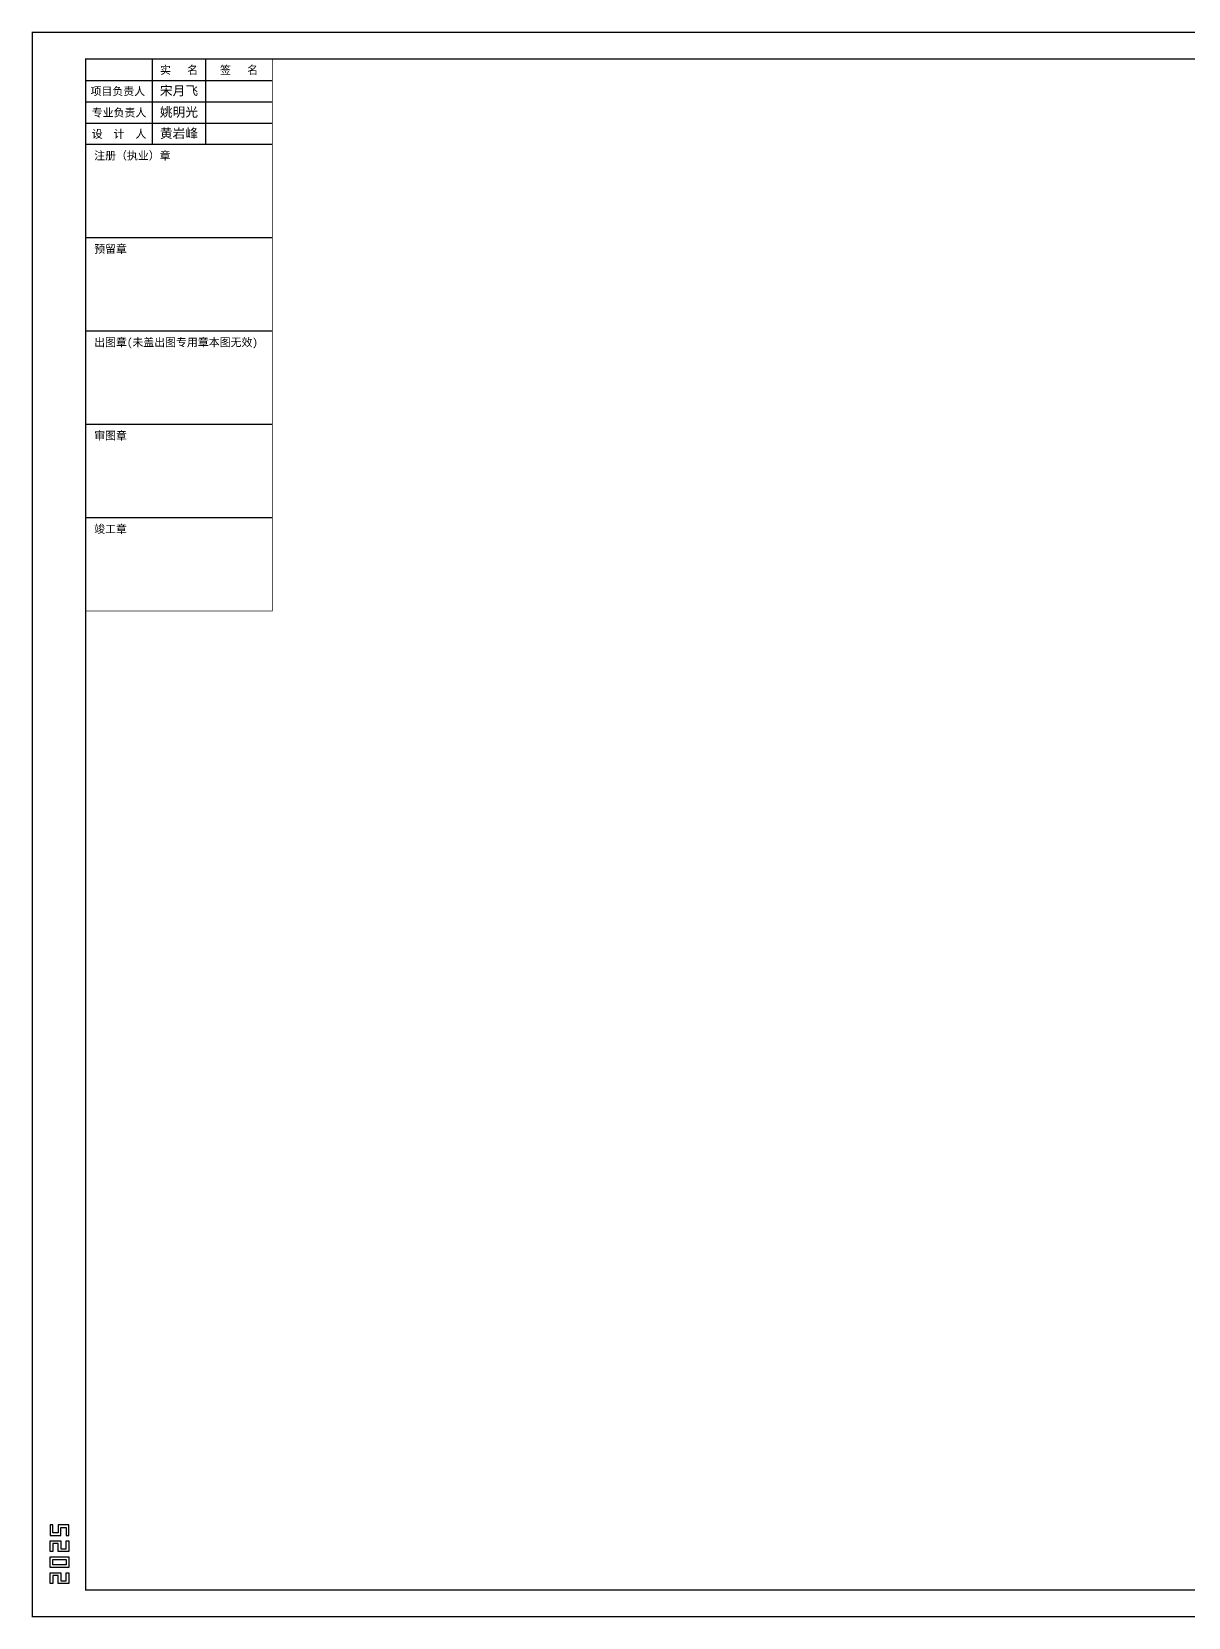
# Model space of a CAD drawing. Extents: x -954573 to 446329, y 489853 to 1226784.
# Drawn here: x -852978 to -809610, y 1071381 to 1130831 of the extents above; entities that cross this region are included whole.
import ezdxf
from ezdxf.enums import TextEntityAlignment as Align

# ---------------------------------------------------------------- set-up
doc = ezdxf.new("R2010")
doc.units = 0
doc.header["$LTSCALE"] = 10
doc.header["$MEASUREMENT"] = 0
doc.layers.get('Defpoints').update_dxf_attribs({"color": 210})
doc.layers.add('0-cxFrame', color=155, linetype='Continuous')
doc.layers.add('qianming', color=155, linetype='Continuous')
doc.layers.add('0-cxText', color=131, linetype='Continuous', lineweight=25)
doc.styles.add('cx_biaoti', font='')
doc.styles.add('cx_tuming', font='simhei.ttf')
doc.styles.add('cx_tuqian1', font='')
doc.styles.add('图框宋体', font='', dxfattribs={"width": 0.75})
doc.styles.add('黑体', font='', dxfattribs={"height": 12})
doc.styles.get('cx_biaoti').set_extended_font_data('SimSun')
doc.styles.get('cx_tuqian1').set_extended_font_data('SimSun')
doc.styles.get('图框宋体').set_extended_font_data('SimSun')
doc.styles.get('黑体').set_extended_font_data('SimHei')

# ---------------------------------------------------------------- blocks, each defined once
blk = doc.blocks.new('zjcx_lan_xinxi(Dragon)')
for p, q in [((7000, -3200), (0, -3200)), ((7000, -6700), (0, -6700)), ((7000, -10200), (0, -10200)), ((7000, -13700), (0, -13700)), ((7000, -17200), (0, -17200))]:
    blk.add_line(p, q)
at = {"const_width": 25}
blk.add_lwpolyline([(0, -20700), (7000, -20700), (7000, 0), (0, 0)], close=True, dxfattribs=at)
for points in [[(2500, -3200), (2500, 0)], [(4500, -3200), (4500, 0)], [(0, -800), (7000, -800)], [(0, -1600), (7000, -1600)], [(0, -2400), (7000, -2400)]]:
    blk.add_lwpolyline(points)
for points in [[(7000, -3200), (7000, 0)], [(0, -3200), (7000, -3200)], [(0, -20700), (7000, -20700), (7000, -3200)], [(0, -20700), (7000, -20700)]]:
    blk.add_lwpolyline(points, dxfattribs=at)
at = {"style": '图框宋体'}
for s, p in [('实   名', (3500, -400)), ('签   名', (5750, -400)), ('项目负责人', (1204, -1200)), ('专业负责人', (1250, -2000)), ('设  计  人', (1250, -2800))]:
    blk.add_text(s, height=300, dxfattribs=at).set_placement(p, align=Align.MIDDLE)
for s, p in [('注册（执业）章', (318, -3771)), ('预留章', (318, -7271)), ('出图章(未盖出图专用章本图无效)', (318, -10771)), ('审图章', (318, -14271)), ('竣工章', (318, -17771))]:
    blk.add_text(s, height=300, dxfattribs=at).set_placement(p)
blk = doc.blocks.new('T-信息(Dragon)')
at = {"layer": '0-cxFrame'}
blk.add_blockref('zjcx_lan_xinxi(Dragon)', (0, 0), dxfattribs=at)
at = {"layer": 'qianming', "color": 3, "style": 'cx_biaoti'}
for s, p in [('宋月飞', (3497, -1185)), ('姚明光', (3497, -1985)), ('黄岩峰', (3497, -2785))]:
    blk.add_text(s, height=350, dxfattribs=at).set_placement(p, align=Align.MIDDLE_CENTER)
blk = doc.blocks.new('TK22.A1 L(Dragon)')
at = {"layer": '0-cxFrame', "color": 7, "const_width": 0.5}
blk.add_lwpolyline([(0, 0), (-841, 0), (-841, 594), (0, 594)], close=True, dxfattribs=at)
at = {"layer": '0-cxFrame', "const_width": 0.5}
blk.add_lwpolyline([(-80, 10), (-821, 10), (-821, 584), (-80, 584)], close=True, dxfattribs=at)
at = {"layer": 'Defpoints', "color": 2}
for points in [[(-833.37, 34.37), (-834.37, 34.37), (-834.37, 30.37), (-830.37, 30.37), (-830.37, 33.37), (-828.37, 33.37), (-828.37, 30.37), (-827.37, 30.37), (-827.37, 34.37), (-831.37, 34.37), (-831.37, 31.37), (-833.37, 31.37), (-833.37, 34.37)], [(-833.37, 24.37), (-834.37, 24.37), (-834.37, 28.37), (-830.37, 28.37), (-830.37, 25.37), (-828.37, 25.37), (-828.37, 28.37), (-827.37, 28.37), (-827.37, 24.37), (-831.37, 24.37), (-831.37, 27.37), (-833.37, 27.37), (-833.37, 24.37)], [(-833.37, 12.37), (-834.37, 12.37), (-834.37, 16.37), (-830.37, 16.37), (-830.37, 13.37), (-828.37, 13.37), (-828.37, 16.37), (-827.37, 16.37), (-827.37, 12.37), (-831.37, 12.37), (-831.37, 15.37), (-833.37, 15.37), (-833.37, 12.37)]]:
    blk.add_lwpolyline(points, dxfattribs=at)
for points in [[(-834.37, 18.37), (-834.37, 22.37), (-827.37, 22.37), (-827.37, 18.37)], [(-833.37, 19.37), (-833.37, 21.37), (-828.37, 21.37), (-828.37, 19.37)]]:
    blk.add_lwpolyline(points, close=True, dxfattribs=at)
at = {"layer": '0-cxFrame', "xscale": 0.01, "yscale": 0.01, "zscale": 0.01}
blk.add_blockref('T-信息(Dragon)', (-821, 584), dxfattribs=at)
at = {"style": '黑体', "flags": 4}
blk.add_attdef('图幅', text='', height=3.3, dxfattribs=at).set_placement((-40, 3), align=Align.RIGHT)
at = {"layer": '0-cxText', "flags": 4}
for tag, height, style, p in [('建设单位', 3.5, 'cx_tuming', (-45, 240)), ('项目名称', 3.5, 'cx_tuming', (-45, 210)), ('子项名称', 3.5, 'cx_tuming', (-45, 180)), ('工程编号', 3.3, 'cx_tuqian1', (-35, 165)), ('图名1', 3.5, 'cx_tuming', (-45, 87)), ('图名2', 3.5, 'cx_tuming', (-45, 79)), ('图名3', 3.5, 'cx_tuming', (-45, 71)), ('出图日期', 3.3, 'cx_tuqian1', (-39, 60)), ('专业', 3.3, 'cx_tuqian1', (-55, 52)), ('图号', 3.3, 'cx_tuqian1', (-55, 44)), ('版次', 3.3, 'cx_tuqian1', (-20, 44))]:
    blk.add_attdef(tag, text='', height=height, dxfattribs=dict(at, style=style)).set_placement(p, align=Align.MIDDLE)
at = {"layer": 'Defpoints', "color": 6, "flags": 4}
for tag, height, style, p in [('tufu', 3.3, '黑体', (-12, 12)), ('dwfname', 4, 'cx_tuqian1', (-80, 3))]:
    blk.add_attdef(tag, text='', height=height, dxfattribs=dict(at, style=style)).set_placement(p, align=Align.RIGHT)
blk = doc.blocks.new('TK22.A1+1 L(Dragon)')
at = {"layer": '0-cxFrame', "color": 7, "const_width": 0.5}
blk.add_lwpolyline([(0, 0), (-1051, 0), (-1051, 594), (0, 594)], close=True, dxfattribs=at)
at = {"layer": '0-cxFrame', "const_width": 0.5}
blk.add_lwpolyline([(-80, 10), (-1031, 10), (-1031, 584), (-80, 584)], close=True, dxfattribs=at)
at = {"layer": 'Defpoints', "color": 2}
for points in [[(-1043.37, 34.37), (-1044.37, 34.37), (-1044.37, 30.37), (-1040.37, 30.37), (-1040.37, 33.37), (-1038.37, 33.37), (-1038.37, 30.37), (-1037.37, 30.37), (-1037.37, 34.37), (-1041.37, 34.37), (-1041.37, 31.37), (-1043.37, 31.37), (-1043.37, 34.37)], [(-1043.37, 24.37), (-1044.37, 24.37), (-1044.37, 28.37), (-1040.37, 28.37), (-1040.37, 25.37), (-1038.37, 25.37), (-1038.37, 28.37), (-1037.37, 28.37), (-1037.37, 24.37), (-1041.37, 24.37), (-1041.37, 27.37), (-1043.37, 27.37), (-1043.37, 24.37)], [(-1043.37, 12.37), (-1044.37, 12.37), (-1044.37, 16.37), (-1040.37, 16.37), (-1040.37, 13.37), (-1038.37, 13.37), (-1038.37, 16.37), (-1037.37, 16.37), (-1037.37, 12.37), (-1041.37, 12.37), (-1041.37, 15.37), (-1043.37, 15.37), (-1043.37, 12.37)]]:
    blk.add_lwpolyline(points, dxfattribs=at)
for points in [[(-1044.37, 18.37), (-1044.37, 22.37), (-1037.37, 22.37), (-1037.37, 18.37)], [(-1043.37, 19.37), (-1043.37, 21.37), (-1038.37, 21.37), (-1038.37, 19.37)]]:
    blk.add_lwpolyline(points, close=True, dxfattribs=at)
at = {"layer": '0-cxFrame', "xscale": 0.01, "yscale": 0.01, "zscale": 0.01}
blk.add_blockref('T-信息(Dragon)', (-1031, 584), dxfattribs=at)
at = {"style": '黑体', "flags": 4}
blk.add_attdef('图幅', text='', height=3.3, dxfattribs=at).set_placement((-40, 3), align=Align.RIGHT)
at = {"layer": '0-cxText', "flags": 4}
for tag, height, style, p in [('建设单位', 3.5, 'cx_tuming', (-45, 240)), ('项目名称', 3.5, 'cx_tuming', (-45, 210)), ('子项名称', 3.5, 'cx_tuming', (-45, 180)), ('工程编号', 3.3, 'cx_tuqian1', (-35, 165)), ('图名1', 3.5, 'cx_tuming', (-45, 87)), ('图名2', 3.5, 'cx_tuming', (-45, 79)), ('图名3', 3.5, 'cx_tuming', (-45, 71)), ('出图日期', 3.3, 'cx_tuqian1', (-39, 60)), ('专业', 3.3, 'cx_tuqian1', (-55, 52)), ('图号', 3.3, 'cx_tuqian1', (-55, 44)), ('版次', 3.3, 'cx_tuqian1', (-20, 44))]:
    blk.add_attdef(tag, text='', height=height, dxfattribs=dict(at, style=style)).set_placement(p, align=Align.MIDDLE)
at = {"layer": 'Defpoints', "color": 6, "flags": 4}
for tag, height, style, p in [('tufu', 3.3, '黑体', (-12, 12)), ('dwfname', 4, 'cx_tuqian1', (-80, 3))]:
    blk.add_attdef(tag, text='', height=height, dxfattribs=dict(at, style=style)).set_placement(p, align=Align.RIGHT)

msp = doc.modelspace()

# ---------------------------------------------------------------- block references
at = {"layer": '0-cxFrame', "xscale": 100, "yscale": 100, "zscale": 100}
for name, p in [('TK22.A1 L(Dragon)', (-768853.3, 1071405.8)), ('TK22.A1+1 L(Dragon)', (-747853.3, 1071405.8))]:
    msp.add_blockref(name, p, dxfattribs=at)

doc.saveas('drawing.dxf')
